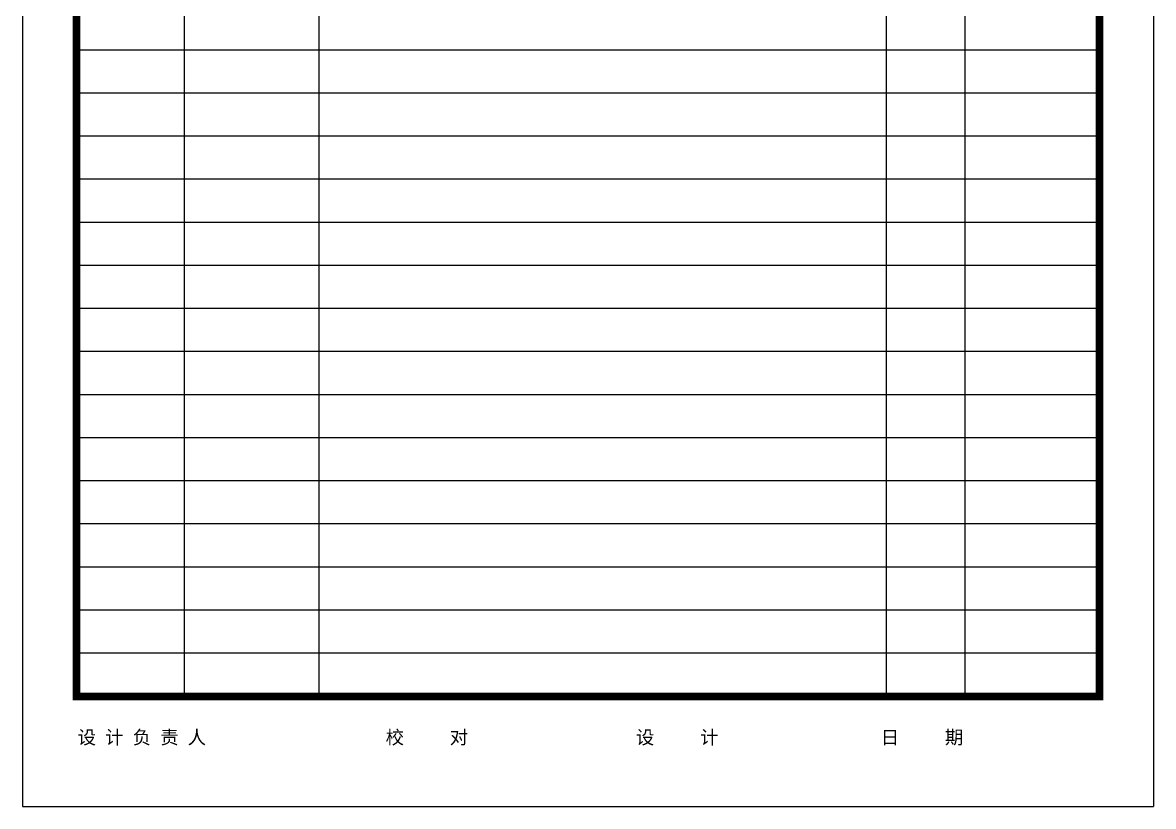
# Model space of a CAD drawing. Header units: millimetres. Extents: x 493081 to 494254, y 3431492 to 3432651.
# Drawn here: x 494043.5 to 494253.5, y 3432012.2 to 3432157.7 of the extents above; entities that cross this region are included whole.
import ezdxf

# ---------------------------------------------------------------- set-up
doc = ezdxf.new("R2010")
doc.units = ezdxf.units.MM
doc.header["$LTSCALE"] = 300
doc.layers.add('WALL', color=6, linetype='Continuous')
doc.layers.add('图框', color=137, linetype='Continuous')
doc.styles.add('iIcon2', font='')
doc.styles.get('iIcon2').set_extended_font_data('SimSun')

# ---------------------------------------------------------------- blocks, each defined once
blk = doc.blocks.new('目录')
at = {"layer": '图框'}
for p, q in [((376639, 431173), (376639, 401473)), ((397639, 431173), (397639, 401473)), ((379639, 426573), (379639, 403515)), ((382139, 426573), (382139, 403515)), ((392673, 426573), (392673, 403515)), ((394139, 426573), (394139, 403515)), ((377639, 415523), (396639, 415523)), ((377639, 414723), (396639, 414723)), ((377639, 413923), (396639, 413923)), ((377639, 413123), (396639, 413123)), ((377639, 412323), (396639, 412323)), ((377639, 411523), (396639, 411523)), ((377639, 410723), (396639, 410723)), ((377639, 409923), (396639, 409923)), ((377639, 409123), (396639, 409123)), ((377639, 408323), (396639, 408323)), ((377639, 407523), (396639, 407523)), ((377639, 406723), (396639, 406723)), ((377639, 405923), (396639, 405923)), ((377639, 405123), (396639, 405123)), ((377639, 404323), (396639, 404323)), ((376639, 401473), (397639, 401473))]:
    blk.add_line(p, q, dxfattribs=at)
at = {"layer": '图框', "const_width": 140}
blk.add_lwpolyline([(377639, 403515), (396639, 403515), (396639, 430173), (377639, 430173), (377639, 403515)], dxfattribs=at)
blk.add_lwpolyline([(377639, 403515), (377639, 430173), (396639, 430173), (396639, 403515)], close=True, dxfattribs=at)
at = {"layer": '图框', "style": 'iIcon2'}
for s, p in [('设 计 负 责 人 ', (377661, 402631)), ('校     对', (383381, 402631)), ('设     计 ', (388029, 402631)), ('日     期', (392575, 402631))]:
    blk.add_text(s, height=250, dxfattribs=at).set_placement(p)

msp = doc.modelspace()

# ---------------------------------------------------------------- block references
at = {"layer": 'WALL', "xscale": 0.01, "yscale": 0.01, "zscale": 0.01}
msp.add_blockref('目录', (490277.138, 3427997.43), dxfattribs=at)

doc.saveas('drawing.dxf')
